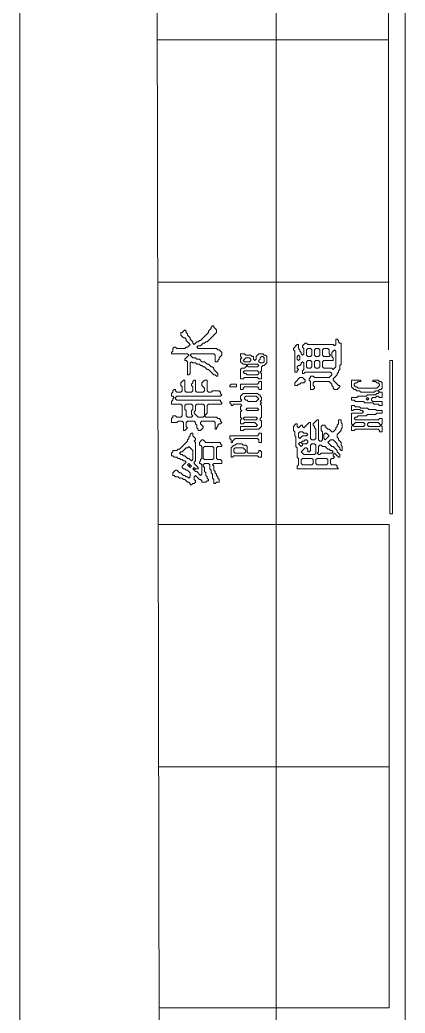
# Model space of a CAD drawing. Header units: millimetres. Extents: x 24 to 865, y 18 to 612.
# Drawn here: x 24.5 to 50, y 62.8 to 128.5 of the extents above; entities that cross this region are included whole.
import ezdxf

# ---------------------------------------------------------------- set-up
doc = ezdxf.new("R2010")
doc.units = ezdxf.units.MM
doc.layers.add('TRACE_STRAIGHT', color=5, linetype='Continuous', lineweight=0)
doc.layers.add('TRACE_TEXT_SYMBOL', color=6, linetype='Continuous', lineweight=0)

msp = doc.modelspace()

# ---------------------------------------------------------------- linework, layer by layer
at = {"layer": 'TRACE_STRAIGHT', "color": 5}
for p, q in [((24.473, 611.852), (24.473, 18.127)), ((49.958, 601.456), (49.958, 27.883)), ((33.132, 335.298), (33.756, 27.883)), ((41.43, 335.298), (41.43, 46.972)), ((48.859, 191.096), (48.859, 106.67)), ((33.554, 127.164), (48.859, 127.164)), ((33.587, 111.137), (48.896, 111.137)), ((33.619, 95.11), (48.896, 95.11)), ((48.896, 95.11), (48.896, 63.144)), ((33.652, 79.083), (48.896, 79.083)), ((33.684, 63.144), (48.896, 63.144))]:
    msp.add_line(p, q, dxfattribs=at)
at = {"layer": 'TRACE_TEXT_SYMBOL', "color": 6}
for points in [[(37.221, 108.247), (37.133, 108.159), (37.133, 108.072), (36.958, 107.896), (36.958, 107.809), (36.433, 107.283), (36.345, 107.283), (36.257, 107.196), (36.17, 107.196), (35.995, 107.021), (35.907, 107.108), (35.907, 107.196), (35.732, 107.371), (35.732, 107.459), (35.557, 107.634), (35.557, 107.721), (35.469, 107.809), (35.469, 107.896), (35.382, 107.984), (35.206, 107.809), (35.119, 107.809), (35.119, 107.634), (35.294, 107.459), (35.382, 107.459), (35.469, 107.371), (35.469, 107.283), (35.732, 107.021), (35.557, 106.846), (35.469, 106.846), (35.382, 106.758), (34.856, 106.758), (34.769, 106.846), (34.681, 106.846), (34.593, 106.758), (34.593, 106.583), (34.506, 106.495), (34.506, 106.408), (35.557, 106.408), (35.644, 106.32), (35.382, 106.057), (35.382, 105.97), (35.469, 105.97), (35.557, 105.882), (35.557, 105.006), (35.644, 105.006), (35.732, 105.094), (35.732, 105.795), (35.82, 105.882), (35.907, 105.795), (36.082, 105.795), (36.17, 105.707), (36.345, 105.707), (36.433, 105.619), (36.52, 105.619), (36.608, 105.532), (36.695, 105.532), (36.87, 105.357), (36.958, 105.357), (37.308, 105.006), (37.396, 105.006), (37.484, 104.919), (37.571, 104.919), (37.571, 105.094), (37.308, 105.357)], [(37.308, 105.357), (37.308, 105.444), (37.221, 105.532), (37.133, 105.532), (36.958, 105.707), (36.87, 105.707), (36.695, 105.882), (36.52, 105.882), (36.345, 106.057), (36.17, 106.057), (36.082, 106.145), (35.907, 106.145), (35.732, 106.32), (35.82, 106.408), (37.308, 106.408), (37.396, 106.32), (37.396, 105.882), (37.571, 105.882), (37.571, 105.97), (37.659, 106.057), (37.659, 106.145), (37.834, 106.32), (37.834, 106.495), (37.659, 106.67), (37.571, 106.67), (37.484, 106.758), (36.257, 106.758), (36.17, 106.846), (36.257, 106.933), (36.433, 106.933), (36.608, 107.108), (36.695, 107.108), (36.783, 107.196), (36.87, 107.196), (37.484, 107.809), (37.484, 107.984), (37.308, 108.159), (37.308, 108.247), (37.221, 108.247)], [(45.366, 107.371), (45.366, 107.021), (45.278, 106.933), (45.19, 107.021), (43.526, 107.021), (43.439, 107.108), (43.351, 107.108), (43.176, 106.933), (43.176, 106.846), (43.264, 106.758), (43.264, 106.408), (43.176, 106.32), (43.089, 106.408), (43.089, 106.495), (43.001, 106.583), (43.001, 106.67), (42.913, 106.758), (42.913, 107.021), (42.826, 107.021), (42.563, 106.758), (42.563, 106.67), (42.651, 106.583), (42.651, 105.182), (42.826, 105.182), (42.826, 105.269), (42.913, 105.357), (42.826, 105.444), (42.826, 105.532), (42.913, 105.619), (43.001, 105.619), (43.089, 105.707), (43.089, 105.795), (43.176, 105.882), (43.264, 105.795), (43.264, 105.357), (43.176, 105.269), (43.176, 105.094), (43.264, 105.094), (43.351, 105.182), (45.015, 105.182), (45.103, 105.094), (45.103, 105.006), (44.928, 104.831), (43.964, 104.831), (43.877, 104.919), (43.702, 104.919), (43.702, 104.831), (43.614, 104.744), (43.614, 104.656), (43.702, 104.568), (43.702, 104.043), (43.877, 104.043), (43.964, 104.131), (43.964, 104.218), (43.877, 104.306), (43.877, 104.481), (43.964, 104.568), (44.928, 104.568), (45.103, 104.393), (45.103, 104.306), (45.19, 104.218), (45.19, 104.131), (45.278, 104.043), (45.453, 104.043)], [(45.453, 104.043), (45.628, 104.218), (45.628, 104.306), (45.541, 104.306), (45.19, 104.656), (45.19, 104.744), (45.453, 105.006), (45.453, 105.094), (45.541, 105.182), (45.541, 105.269), (45.628, 105.357), (45.628, 105.619), (45.716, 105.707), (45.716, 107.108), (45.628, 107.108), (45.541, 107.196), (45.541, 107.283), (45.453, 107.371), (45.366, 107.371)], [(35.294, 104.656), (35.119, 104.481), (35.119, 104.306), (35.206, 104.218), (35.206, 103.955), (35.119, 103.868), (34.856, 103.868), (34.769, 103.955), (34.769, 104.043), (34.681, 104.043), (34.593, 103.955), (34.593, 103.868), (34.506, 103.78), (34.506, 103.605), (34.593, 103.605), (34.681, 103.518), (34.593, 103.43), (34.593, 103.342), (34.506, 103.255), (34.506, 103.08), (35.119, 103.08), (35.206, 102.992), (35.206, 102.291), (35.119, 102.204), (34.856, 102.204), (34.769, 102.291), (34.593, 102.291), (34.593, 102.204), (34.506, 102.116), (34.506, 101.854), (34.856, 101.854), (34.944, 101.941), (35.206, 101.941), (35.294, 101.854), (35.294, 101.328), (35.382, 101.328), (35.557, 101.503), (35.469, 101.591), (35.469, 101.854), (35.557, 101.941), (35.995, 101.941), (36.082, 101.854), (36.082, 101.766), (36.17, 101.678), (36.17, 101.503), (36.257, 101.416), (36.257, 101.328), (36.433, 101.328), (36.608, 101.503), (36.608, 101.591), (36.433, 101.766), (36.433, 101.854), (36.52, 101.941), (37.308, 101.941), (37.396, 101.854), (37.396, 101.416), (37.484, 101.416), (37.484, 101.503), (37.571, 101.591), (37.571, 101.678), (37.659, 101.766), (37.746, 101.766), (37.834, 101.854), (37.746, 101.941)], [(37.746, 101.941), (37.746, 102.029), (37.659, 102.116), (37.571, 102.116), (37.484, 102.204), (36.783, 102.204), (36.695, 102.291), (36.87, 102.467), (36.87, 102.992), (36.958, 103.08), (37.834, 103.08), (37.834, 103.167), (37.746, 103.255), (37.746, 103.342), (34.856, 103.342), (34.769, 103.43), (34.769, 103.518), (34.856, 103.605), (37.746, 103.605), (37.834, 103.693), (37.746, 103.78), (37.746, 103.868), (37.659, 103.955), (37.221, 103.955), (37.133, 103.868), (36.958, 103.868), (36.87, 103.955), (36.87, 104.656), (36.695, 104.656), (36.52, 104.481), (36.52, 104.306), (36.695, 104.131), (36.695, 103.955), (36.608, 103.868), (36.17, 103.868), (36.082, 103.955), (36.082, 104.656), (35.995, 104.656), (35.907, 104.568), (35.907, 104.481), (35.82, 104.393), (35.82, 104.306), (35.907, 104.218), (35.907, 103.955), (35.82, 103.868), (35.469, 103.868), (35.382, 103.955), (35.382, 104.656), (35.294, 104.656)], [(46.417, 104.656), (46.417, 104.218), (46.592, 104.043), (46.679, 104.043), (46.767, 103.955), (46.942, 103.955), (47.03, 103.868), (47.905, 103.868), (47.993, 103.955), (48.168, 103.955), (48.256, 103.868), (48.168, 103.78), (48.08, 103.78), (47.993, 103.693), (47.467, 103.693), (47.38, 103.605), (46.854, 103.605), (46.767, 103.518), (46.417, 103.518), (46.417, 103.342), (46.592, 103.342), (46.679, 103.255), (47.205, 103.255), (47.292, 103.167), (47.818, 103.167), (47.905, 103.08), (48.168, 103.08), (48.256, 102.992), (48.431, 102.992), (48.431, 103.255), (47.818, 103.255), (47.73, 103.342), (47.73, 103.43), (47.818, 103.518), (47.993, 103.518), (48.08, 103.605), (48.168, 103.605), (48.256, 103.518), (48.431, 103.518), (48.431, 103.868), (48.256, 103.868), (48.168, 103.955), (48.256, 104.043), (48.343, 104.043), (48.431, 104.131), (48.431, 104.481), (48.343, 104.568), (48.256, 104.568), (48.168, 104.656), (47.818, 104.656), (47.818, 104.568), (47.993, 104.568), (48.08, 104.481), (48.168, 104.481), (48.256, 104.393), (48.256, 104.306), (48.08, 104.131), (46.854, 104.131), (46.767, 104.218), (46.679, 104.218), (46.592, 104.306), (46.592, 104.393), (46.679, 104.481), (46.767, 104.481)], [(46.767, 104.481), (46.854, 104.568), (47.03, 104.568), (47.03, 104.656), (46.417, 104.656)], [(44.139, 102.029), (43.877, 101.766), (43.877, 101.678), (43.964, 101.591), (43.964, 101.503), (44.052, 101.416), (44.052, 100.803), (43.964, 100.715), (43.789, 100.715), (43.702, 100.803), (43.702, 101.854), (43.614, 101.854), (43.264, 101.503), (43.176, 101.591), (43.176, 101.678), (43.089, 101.678), (42.913, 101.503), (42.826, 101.591), (42.826, 101.766), (42.738, 101.766), (42.563, 101.591), (42.563, 101.328), (42.651, 101.241), (42.651, 100.978), (42.738, 100.89), (42.738, 100.277), (42.826, 100.19), (42.826, 99.577), (42.913, 99.489), (42.913, 99.051), (42.826, 98.963), (42.826, 98.788), (45.541, 98.788), (45.453, 98.876), (45.453, 98.963), (45.366, 99.051), (45.103, 99.051), (45.015, 99.139), (45.015, 99.401), (45.103, 99.489), (45.19, 99.489), (45.278, 99.577), (45.19, 99.664), (45.19, 99.752), (45.278, 99.839), (45.541, 99.577), (45.628, 99.577), (45.628, 99.752), (45.453, 99.927), (45.453, 100.014), (45.19, 100.277), (45.103, 100.277), (44.84, 100.54), (45.015, 100.715), (45.19, 100.715), (45.453, 100.452), (45.453, 100.365), (45.628, 100.19), (45.628, 100.102), (45.716, 100.014), (45.803, 100.014), (45.803, 100.277), (45.716, 100.365), (45.716, 100.54)], [(45.716, 100.54), (45.541, 100.715), (45.541, 100.803), (45.453, 100.89), (45.453, 101.065), (45.716, 101.328), (45.716, 101.416), (45.803, 101.503), (45.803, 101.766), (45.716, 101.854), (45.716, 102.029), (45.541, 102.029), (45.541, 101.766), (45.453, 101.678), (45.453, 101.591), (45.366, 101.503), (45.366, 101.416), (45.19, 101.241), (45.103, 101.241), (44.928, 101.416), (44.84, 101.416), (44.665, 101.591), (44.665, 101.678), (44.49, 101.678), (44.402, 101.591), (44.402, 101.328), (44.49, 101.241), (44.49, 100.715), (44.402, 100.627), (44.315, 100.627), (44.227, 100.715), (44.227, 102.029), (44.139, 102.029)], [(35.82, 101.153), (35.732, 101.065), (35.732, 100.978), (35.644, 100.89), (35.644, 100.803), (35.557, 100.715), (35.557, 100.627), (35.031, 100.102), (34.944, 100.102), (34.856, 100.014), (34.593, 100.014), (34.593, 99.927), (34.506, 99.839), (34.506, 99.664), (34.593, 99.664), (34.681, 99.577), (34.856, 99.577), (34.944, 99.489), (35.031, 99.489), (35.119, 99.401), (35.206, 99.401), (35.294, 99.314), (35.382, 99.314), (35.469, 99.226), (35.206, 98.963), (35.206, 98.876), (35.294, 98.788), (35.382, 98.788), (35.469, 98.701), (35.557, 98.701), (35.732, 98.526), (35.732, 98.263), (35.644, 98.175), (35.557, 98.263), (35.469, 98.263), (35.382, 98.35), (35.294, 98.35), (35.119, 98.526), (35.031, 98.526), (34.856, 98.701), (34.769, 98.701), (34.593, 98.526), (34.593, 98.35), (34.681, 98.35), (34.769, 98.263), (34.944, 98.263), (35.031, 98.175), (35.206, 98.175), (35.294, 98.088), (35.382, 98.088), (35.557, 97.913), (35.644, 97.913), (35.732, 97.825), (35.732, 97.737), (35.82, 97.737), (35.907, 97.825), (35.995, 97.825), (36.082, 97.913), (36.082, 98), (35.995, 98.088), (35.995, 98.263), (36.082, 98.35), (36.345, 98.088), (36.433, 98.088)], [(36.52, 99.051), (36.52, 98.438), (36.433, 98.35), (36.17, 98.613), (36.082, 98.613), (35.995, 98.701), (36.082, 98.788), (36.257, 98.788), (36.257, 98.876), (35.995, 99.139), (35.995, 99.226), (36.082, 99.314), (36.082, 100.54), (35.995, 100.627), (36.082, 100.715), (36.082, 100.803), (35.907, 100.978), (35.907, 101.153), (35.82, 101.153)], [(36.433, 98.088), (36.52, 98), (36.52, 97.913), (36.783, 97.913), (36.87, 98), (36.958, 98), (36.958, 98.088), (36.87, 98.175), (36.87, 98.263), (36.783, 98.35), (36.783, 98.526), (36.695, 98.613), (36.695, 98.876), (36.608, 98.963), (36.608, 99.051), (36.695, 99.139), (36.958, 99.139), (37.046, 99.051), (37.046, 98.788), (37.133, 98.701), (37.133, 98.526), (37.221, 98.438), (37.221, 98.175), (37.308, 98.088), (37.308, 97.825), (37.396, 97.825), (37.484, 97.913), (37.659, 97.913), (37.659, 98.088), (37.571, 98.175), (37.571, 98.263), (37.484, 98.35), (37.484, 98.438), (37.396, 98.526), (37.396, 98.613), (37.308, 98.701), (37.308, 98.963), (37.221, 99.051), (37.308, 99.139), (37.834, 99.139), (37.834, 99.314), (37.746, 99.401), (37.571, 99.401), (37.484, 99.489), (37.484, 100.19), (37.571, 100.277), (37.834, 100.277), (37.834, 100.365), (37.746, 100.452), (37.746, 100.54), (36.783, 100.54), (36.608, 100.715), (36.52, 100.715), (36.345, 100.54), (36.345, 100.365), (36.433, 100.365), (36.52, 100.277), (36.52, 99.489), (36.433, 99.401), (36.433, 99.314), (36.345, 99.226), (36.345, 99.139), (36.433, 99.139), (36.52, 99.051)]]:
    msp.add_lwpolyline(points, dxfattribs=at)
for points in [[(43.439, 106.67), (43.526, 106.758), (43.702, 106.758), (43.789, 106.67), (43.789, 106.32), (43.702, 106.232), (43.526, 106.232), (43.439, 106.32)], [(43.964, 106.67), (44.052, 106.758), (44.227, 106.758), (44.315, 106.67), (44.315, 106.32), (44.227, 106.232), (44.052, 106.232), (43.964, 106.32)], [(44.49, 106.67), (44.577, 106.758), (44.84, 106.758), (44.928, 106.67), (44.928, 106.408), (45.015, 106.32), (44.928, 106.232), (44.577, 106.232), (44.49, 106.32)], [(45.278, 106.67), (45.366, 106.583), (45.366, 105.532), (45.19, 105.357), (45.103, 105.444), (44.577, 105.444), (44.49, 105.532), (44.49, 105.882), (44.577, 105.97), (45.19, 105.97), (45.19, 106.145), (45.103, 106.232), (45.103, 106.495)], [(39.06, 106.408), (39.06, 106.232), (39.148, 106.145), (39.06, 106.057), (39.06, 105.882), (39.235, 105.707), (39.41, 105.707), (39.498, 105.619), (39.323, 105.444), (39.148, 105.444), (39.06, 105.357), (39.06, 104.744), (39.235, 104.744), (39.323, 104.831), (40.198, 104.831), (40.286, 104.744), (40.461, 104.744), (40.461, 105.094), (40.374, 105.182), (40.461, 105.269), (40.461, 105.532), (40.549, 105.619), (40.636, 105.619), (40.811, 105.795), (40.811, 106.232), (40.724, 106.32), (40.636, 106.32), (40.549, 106.408), (40.286, 106.408), (40.111, 106.232), (40.111, 106.057), (40.023, 105.97), (39.936, 106.057), (39.936, 106.232), (39.848, 106.232), (39.761, 106.32), (39.41, 106.32), (39.323, 106.408)], [(39.41, 106.145), (39.673, 106.145), (39.761, 106.057), (39.761, 105.97), (39.673, 105.882), (39.323, 105.882), (39.235, 105.97)], [(40.374, 106.145), (40.461, 106.232), (40.549, 106.232), (40.636, 106.145), (40.636, 105.882), (40.549, 105.795), (40.374, 105.795), (40.286, 105.882), (40.286, 105.97), (40.374, 106.057)], [(42.826, 106.232), (42.913, 106.32), (43.001, 106.232), (43.001, 106.057), (42.913, 105.97), (42.826, 106.057)], [(43.439, 105.882), (43.526, 105.97), (43.702, 105.97), (43.789, 105.882), (43.789, 105.532), (43.702, 105.444), (43.526, 105.444), (43.439, 105.532)], [(43.964, 105.882), (44.052, 105.97), (44.227, 105.97), (44.315, 105.882), (44.315, 105.532), (44.227, 105.444), (44.052, 105.444), (43.964, 105.532)], [(48.956, 105.97), (48.956, 95.811), (49.131, 95.811), (49.131, 105.97)], [(39.235, 105.182), (39.323, 105.269), (40.198, 105.269), (40.286, 105.182), (40.286, 105.094), (40.198, 105.006), (39.498, 105.006), (39.41, 105.094), (39.323, 105.094)], [(39.498, 105.619), (39.585, 105.707), (40.198, 105.707), (40.286, 105.619), (40.198, 105.532), (39.585, 105.532)], [(40.286, 104.568), (40.286, 104.481), (40.198, 104.393), (39.06, 104.393), (39.06, 104.043), (39.235, 104.043), (39.235, 104.131), (39.323, 104.218), (40.198, 104.218), (40.286, 104.131), (40.286, 104.043), (40.461, 104.043), (40.461, 104.568)], [(43.001, 104.831), (42.651, 104.481), (42.651, 104.306), (42.826, 104.306), (42.913, 104.393), (43.001, 104.393), (43.089, 104.481), (43.264, 104.481), (43.351, 104.568), (43.351, 104.656), (43.176, 104.831)], [(38.447, 104.393), (38.359, 104.306), (38.359, 104.218), (38.797, 104.218), (38.797, 104.393)], [(39.235, 103.78), (39.06, 103.605), (39.06, 103.43), (39.148, 103.342), (39.06, 103.255), (38.359, 103.255), (38.359, 103.167), (38.447, 103.08), (38.447, 102.992), (38.534, 102.992), (38.622, 103.08), (39.06, 103.08), (39.148, 102.992), (39.06, 102.905), (39.06, 102.729), (39.148, 102.642), (39.06, 102.554), (39.06, 102.204), (39.148, 102.116), (39.06, 102.029), (39.06, 101.766), (39.235, 101.766), (39.323, 101.854), (40.023, 101.854), (40.198, 101.678), (40.111, 101.591), (39.06, 101.591), (39.06, 101.328), (39.235, 101.328), (39.323, 101.416), (40.286, 101.416), (40.461, 101.591), (40.461, 101.941), (40.374, 102.029), (40.374, 102.116), (40.461, 102.204), (40.461, 102.992), (40.374, 103.08), (40.461, 103.167), (40.374, 103.255), (40.461, 103.342), (40.461, 103.518), (40.374, 103.605), (40.374, 103.693), (40.286, 103.693), (40.198, 103.78)], [(39.323, 103.518), (39.41, 103.605), (40.111, 103.605), (40.286, 103.43), (40.111, 103.255), (39.585, 103.255), (39.498, 103.342), (39.41, 103.342), (39.323, 103.43)], [(47.38, 103.43), (47.467, 103.518), (47.555, 103.43), (47.467, 103.342)], [(35.382, 102.992), (35.469, 103.08), (35.82, 103.08), (35.907, 102.992), (35.907, 102.729), (35.82, 102.642), (35.82, 102.379), (35.907, 102.291), (35.82, 102.204), (35.557, 102.204), (35.469, 102.291), (35.469, 102.642), (35.382, 102.729)], [(36.082, 102.992), (36.17, 103.08), (36.608, 103.08), (36.695, 102.992), (36.695, 102.291), (36.608, 102.204), (36.257, 102.204), (35.995, 102.467), (35.995, 102.554), (36.082, 102.642)], [(39.41, 102.729), (39.498, 102.817), (40.198, 102.817), (40.286, 102.729), (40.198, 102.642), (39.498, 102.642)], [(46.417, 102.992), (46.417, 102.642), (46.504, 102.642), (46.592, 102.729), (46.942, 102.729), (47.03, 102.642), (47.117, 102.642), (47.205, 102.554), (47.117, 102.467), (46.417, 102.467), (46.417, 101.766), (46.504, 101.678), (46.417, 101.591), (46.417, 101.328), (46.592, 101.328), (46.679, 101.416), (48.168, 101.416), (48.256, 101.328), (48.256, 101.241), (48.431, 101.241), (48.431, 101.591), (48.343, 101.678), (48.431, 101.766), (48.431, 102.116), (48.256, 102.116), (48.168, 102.029), (46.679, 102.029), (46.592, 102.116), (46.679, 102.204), (46.767, 102.204), (46.854, 102.291), (47.38, 102.291), (47.467, 102.379), (47.993, 102.379), (48.08, 102.467), (48.431, 102.467), (48.431, 102.642), (48.08, 102.642), (47.993, 102.729), (47.555, 102.729), (47.467, 102.817), (47.03, 102.817), (46.942, 102.905), (46.679, 102.905), (46.592, 102.992)], [(39.235, 102.116), (39.323, 102.204), (40.111, 102.204), (40.198, 102.116), (40.111, 102.029), (39.323, 102.029)], [(46.679, 101.854), (47.205, 101.854), (47.292, 101.766), (47.292, 101.678), (47.205, 101.591), (46.592, 101.591), (46.504, 101.678)], [(47.467, 101.766), (47.555, 101.854), (48.168, 101.854), (48.343, 101.678), (48.256, 101.591), (47.555, 101.591), (47.467, 101.678)], [(42.913, 101.153), (43.001, 101.241), (43.176, 101.241), (43.264, 101.153), (43.439, 101.153), (43.526, 101.065), (43.439, 100.978), (43.176, 100.978), (43.001, 100.803), (42.913, 100.89)], [(40.286, 101.153), (40.286, 101.065), (40.198, 100.978), (38.359, 100.978), (38.359, 100.803), (38.447, 100.715), (38.447, 100.54), (38.534, 100.54), (38.534, 100.627), (38.71, 100.803), (40.198, 100.803), (40.286, 100.715), (40.286, 100.54), (40.461, 100.54), (40.461, 101.153)], [(42.913, 100.452), (43.001, 100.54), (43.089, 100.54), (43.176, 100.452), (43.176, 100.365), (43.089, 100.277)], [(43.264, 100.627), (43.351, 100.715), (43.439, 100.715), (43.526, 100.627), (43.526, 100.54), (43.439, 100.452), (43.176, 100.452), (43.089, 100.54), (43.176, 100.627)], [(44.577, 101.065), (44.665, 101.153), (44.753, 101.153), (44.928, 100.978), (44.665, 100.715), (44.577, 100.803)], [(35.557, 100.19), (35.644, 100.277), (35.907, 100.014), (35.907, 99.401), (35.82, 99.314), (35.644, 99.489), (35.557, 99.489), (35.382, 99.664), (35.294, 99.664), (35.206, 99.752), (35.119, 99.752), (35.031, 99.839), (35.119, 99.927), (35.206, 99.927), (35.469, 100.19)], [(36.608, 100.19), (36.695, 100.277), (37.221, 100.277), (37.308, 100.19), (37.308, 99.489), (37.221, 99.401), (36.695, 99.401), (36.608, 99.489)], [(38.797, 100.452), (38.71, 100.365), (38.622, 100.365), (38.447, 100.19), (38.447, 99.577), (38.534, 99.577), (38.622, 99.664), (40.198, 99.664), (40.286, 99.577), (40.461, 99.577), (40.461, 99.927), (40.374, 100.014), (40.286, 100.014), (40.286, 99.927), (40.198, 99.839), (39.585, 99.839), (39.498, 99.927), (39.498, 100.277), (39.41, 100.365), (39.235, 100.365), (39.148, 100.452)], [(38.622, 100.102), (38.71, 100.19), (39.235, 100.19), (39.41, 100.014), (39.41, 99.927), (39.323, 99.839), (38.71, 99.839), (38.622, 99.927)], [(43.702, 100.365), (43.789, 100.452), (43.964, 100.452), (44.052, 100.365), (44.052, 99.839), (43.964, 99.752), (43.264, 99.752), (43.089, 99.927), (43.351, 100.19), (43.439, 100.19), (43.526, 100.102), (43.526, 99.927), (43.614, 99.927), (43.702, 100.014)], [(44.227, 100.277), (44.315, 100.365), (44.402, 100.365), (44.49, 100.277), (44.665, 100.277), (44.84, 100.102), (44.928, 100.102), (45.015, 100.014), (45.103, 100.014), (45.19, 99.927), (45.103, 99.839), (44.402, 99.839), (44.315, 99.752), (44.227, 99.752), (44.139, 99.839), (44.227, 99.927)], [(43.089, 99.401), (43.176, 99.489), (43.789, 99.489), (43.877, 99.401), (43.877, 99.139), (43.789, 99.051), (43.176, 99.051), (43.089, 99.139)], [(44.052, 99.401), (44.139, 99.489), (44.753, 99.489), (44.84, 99.401), (44.84, 99.139), (44.753, 99.051), (44.139, 99.051), (44.052, 99.139)], [(35.557, 99.051), (35.644, 99.139), (35.732, 99.051), (35.644, 98.963)], [(35.644, 98.963), (35.732, 99.051), (35.82, 98.963), (35.732, 98.876)], [(35.907, 98.788), (35.995, 98.876), (36.082, 98.788), (35.995, 98.701)]]:
    msp.add_lwpolyline(points, close=True, dxfattribs=at)

doc.saveas('drawing.dxf')
